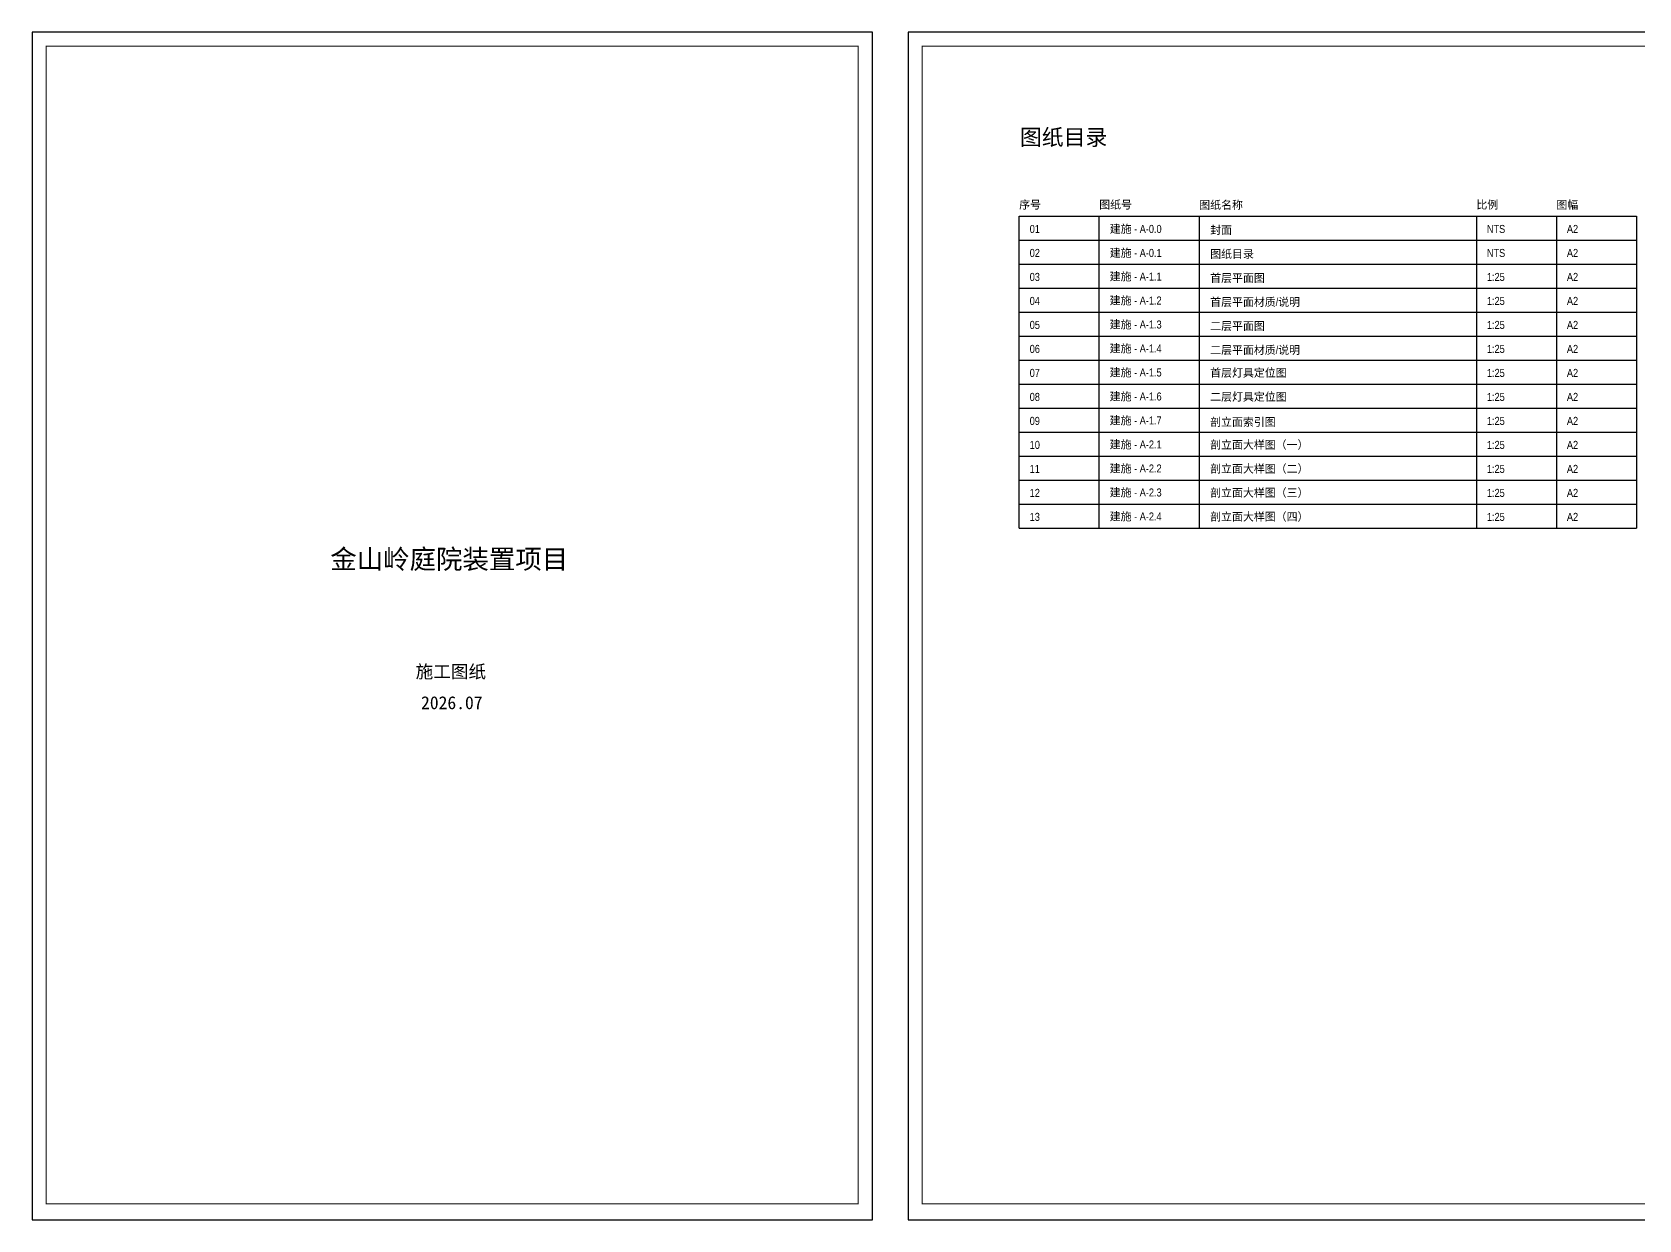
# Model space of a CAD drawing. Extents: x 9928 to 93764, y -101273 to -34887.
# Drawn here: x 14234 to 34312, y -49737 to -34887 of the extents above; entities that cross this region are included whole.
import ezdxf

# ---------------------------------------------------------------- set-up
doc = ezdxf.new("R2010")
doc.units = 0
doc.header["$LTSCALE"] = 1000
doc.header["$MEASUREMENT"] = 0
doc.layers.add('A-ANNO-NOTE', color=4, linetype='Continuous')
doc.layers.add('A-ANNO-NPLT', color=250, linetype='Continuous', plot=False)
doc.styles.add('EN', font='ARIALN.TTF')
doc.styles.add('EN1', font='ARIALN.TTF')

# ---------------------------------------------------------------- blocks, each defined once
blk = doc.blocks.new('fengpitukuang')
at = {"layer": 'A-ANNO-NOTE', "const_width": 12.6, "flags": 128}
blk.add_lwpolyline([(24558, -26933), (24558, -12462), (14411, -12462), (14411, -26933)], close=True, dxfattribs=at)
at = {"layer": 'A-ANNO-NPLT'}
blk.add_lwpolyline([(24735, -27135), (24735, -12285), (14234, -12285), (14234, -27135)], close=True, dxfattribs=at)

msp = doc.modelspace()

# ---------------------------------------------------------------- linework, layer by layer
at = {"layer": 'A-ANNO-NOTE'}
for p, q in [((26568.5, -41087.7), (26568.5, -37187.7)), ((27568.5, -41087.7), (27568.5, -37187.7)), ((28818.5, -37187.7), (28818.5, -41087.7)), ((32281.5, -37187.7), (32281.5, -41087.7)), ((33281.5, -37187.7), (33281.5, -41087.7)), ((26568.5, -37487.7), (34281.5, -37487.7)), ((26568.5, -37787.7), (34281.5, -37787.7)), ((26568.5, -38087.7), (34281.5, -38087.7)), ((26568.5, -38387.7), (34281.5, -38387.7)), ((26568.5, -38687.7), (34281.5, -38687.7)), ((26568.5, -38987.7), (34281.5, -38987.7)), ((26568.5, -39287.7), (34281.5, -39287.7)), ((26568.5, -39587.7), (34281.5, -39587.7)), ((26568.5, -39887.7), (34281.5, -39887.7)), ((26568.5, -40187.7), (34281.5, -40187.7)), ((26568.5, -40487.7), (34281.5, -40487.7)), ((26568.5, -40787.7), (34281.5, -40787.7)), ((26568.5, -40787.7), (34281.5, -40787.7)), ((26568.5, -40787.7), (34281.5, -40787.7)), ((26568.5, -41087.7), (34281.5, -41087.7))]:
    msp.add_line(p, q, dxfattribs=at)
msp.add_lwpolyline([(26568.5, -37187.7), (34281.5, -37187.7), (34281.5, -41087.7)], dxfattribs=at)

# ---------------------------------------------------------------- block references
for p in [(0, -22602.2), (10945.5, -22602.2)]:
    msp.add_blockref('fengpitukuang', p)

# ---------------------------------------------------------------- texts
at = {"layer": 'A-ANNO-NOTE', "style": 'EN'}
for s, p in [('序号', (26568.5, -37094.9)), ('图纸号', (27568.5, -37094.9)), ('图纸名称', (28818.5, -37098.2)), ('比例', (32281.5, -37095.7)), ('图幅', (33281.5, -37096.5)), ('01', (26699.8, -37398)), ('建施 - A-0.0', (27699.8, -37398)), ('封面', (28955.1, -37411.7)), ('NTS', (32412.8, -37398)), ('A2', (33412.8, -37398)), ('02', (26699.8, -37698)), ('建施 - A-0.1', (27699.8, -37698)), ('图纸目录', (28955.1, -37711.7)), ('NTS', (32412.8, -37698)), ('A2', (33412.8, -37698)), ('03', (26699.8, -37998)), ('建施 - A-1.1', (27699.8, -37992.7)), ('首层平面图', (28955.1, -38011.7)), ('1:25', (32412.8, -37998)), ('A2', (33412.8, -37998)), ('04', (26699.8, -38298)), ('建施 - A-1.2', (27699.8, -38292.7)), ('首层平面材质/说明', (28955.1, -38311.7)), ('1:25', (32412.8, -38298)), ('A2', (33412.8, -38298)), ('05', (26699.8, -38598)), ('建施 - A-1.3', (27699.8, -38592.7)), ('二层平面图', (28955.1, -38611.7)), ('1:25', (32412.8, -38598)), ('A2', (33412.8, -38598)), ('06', (26699.8, -38898)), ('建施 - A-1.4', (27699.8, -38892.7)), ('二层平面材质/说明', (28955.1, -38911.7)), ('1:25', (32412.8, -38898)), ('A2', (33412.8, -38898)), ('07', (26699.8, -39198)), ('建施 - A-1.5', (27699.8, -39192.7)), ('首层灯具定位图', (28955.1, -39196.2)), ('1:25', (32412.8, -39198)), ('A2', (33412.8, -39198)), ('08', (26699.8, -39498)), ('建施 - A-1.6', (27699.8, -39492.7)), ('二层灯具定位图', (28955.1, -39496.2)), ('1:25', (32412.8, -39498)), ('A2', (33412.8, -39498)), ('09', (26699.8, -39798)), ('建施 - A-1.7', (27699.8, -39792.7)), ('剖立面索引图', (28955.1, -39811.7)), ('1:25', (32412.8, -39798)), ('A2', (33412.8, -39798)), ('10', (26699.8, -40098)), ('建施 - A-2.1', (27699.8, -40092.7)), ('剖立面大样图（一）', (28955.1, -40096.2)), ('1:25', (32412.8, -40098)), ('A2', (33412.8, -40098)), ('11', (26699.8, -40398)), ('建施 - A-2.2', (27699.8, -40392.7)), ('剖立面大样图（二）', (28955.1, -40396.2)), ('1:25', (32412.8, -40398)), ('A2', (33412.8, -40398)), ('12', (26699.8, -40698)), ('建施 - A-2.3', (27699.8, -40692.7)), ('剖立面大样图（三）', (28955.1, -40696.2)), ('1:25', (32412.8, -40698)), ('A2', (33412.8, -40698)), ('13', (26699.8, -40998)), ('建施 - A-2.4', (27699.8, -40992.7)), ('剖立面大样图（四）', (28955.1, -40996.2)), ('1:25', (32412.8, -40998)), ('A2', (33412.8, -40998))]:
    msp.add_text(s, height=100, dxfattribs=at).set_placement(p)
at = {"layer": 'A-ANNO-NOTE', "insert": (26578, -36100.4), "char_height": 200, "width": 7933.678, "attachment_point": 1, "style": 'EN'}
msp.add_mtext('图纸目录', dxfattribs=at)
at = {"layer": 'A-ANNO-NOTE', "attachment_point": 1, "line_spacing_factor": 1.5, "style": 'EN1'}
for s, insert, char_height, width in [('\\pi-1176.08716,l1818.75031,t1261.41339,2161.41344;{\\fSimSun|b0|i0|c134|p2;\\H2.286x;金山岭庭院装置项目}', (17317, -41355.1), 105.945, 4926.997), ('\\pi5201.13816,l612.50017,t6426.13779;{\\fSimSun|b0|i0|c134|p2;\\H2.286x;\\P\\pi173.21633,t1398.21596;施工图纸}', (18240.6, -42398.2), 70.63, 4106.184), ('\\pi750.28467,l216.30499,t1182.89466;{\\fSimSun|b0|i0|c134|p2;\\H2.286x;2026.07}', (18127.3, -43190.6), 70.63, 2716.128)]:
    msp.add_mtext(s, dxfattribs=dict(at, insert=insert, char_height=char_height, width=width))

doc.saveas('drawing.dxf')
